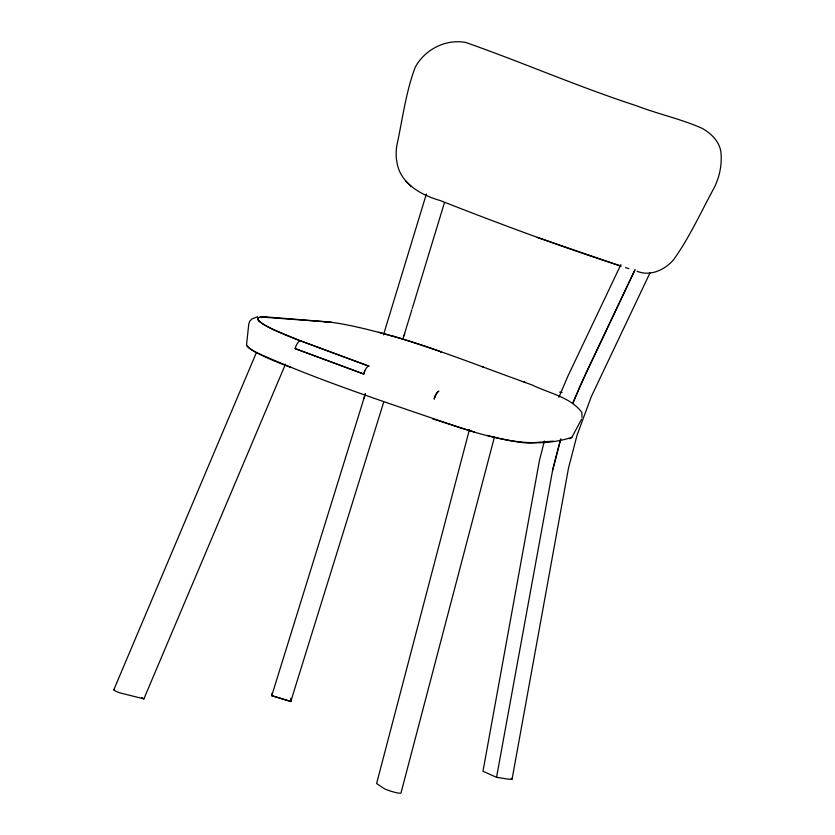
<?xml version="1.0" encoding="UTF-8"?>
<svg xmlns="http://www.w3.org/2000/svg" width="835" height="835" viewBox="0 0 835 835"><rect width="100%" height="100%" fill="white"/><g stroke="black" fill="none" stroke-linecap="round" stroke-linejoin="round"><path stroke-width="1.25" d="M383.662 402.219L290.789 701.484L271.751 695.659L272.168 693.175M544.42 441.016L539.493 460.242L482.974 771.279L496.533 777.312L509.267 779.295L512.095 779.086L568.52 467.997L577.068 435.181L591.326 396.594L649.985 272.92M496.533 777.312L552.613 470.314L560.629 439.252M582.047 417.396L581.849 412.354C570.117 396.802 548.72 393.233 532.104 384.966C485.855 368.465 440.202 350.053 393.045 336.213A97.1 11.513 17.5 0 1 440.462 351.598L441.298 352.067M404.234 335.68L404.683 333.416M364.018 398.149L365.448 393.504L271.751 695.659L290.851 701.484L291.352 699.041L290.726 698.321M290.789 701.484L291.352 699.041M552.561 470.397L560.702 439.033M494.539 436.601L401.019 792.874L400.132 793.25A9.989 1.315 17.1 0 1 388.004 790.244L384.517 788.824L376.595 783.522L469.385 429.712M383.495 334.814L426.372 194.033M402.804 339.417L411.832 309.837M412.187 308.658L444.46 202.602M364.78 370.938L363.768 374.038L295.152 348.633A6.983 2.818 -69.4 0 1 300.621 340.889L368.903 366.147A6.983 2.442 -70 0 0 364.707 371.105L363.768 374.038L295.152 348.633M558.876 397.324L567.8 376.355L620.885 264.591M113.779 689.825L256.439 352.474M114.176 689.449A9.989 1.326 17.1 0 0 119.697 692.799L143.881 698.885L285.455 364.196M572.664 403.587L580.513 385.06L635.132 269.59M572.862 403.117L586.316 372.358L634.694 270.289M271.751 695.659L272.565 693.812M581.577 419.139L571.881 437.321C535.068 449.501 496.355 439.085 460.617 427.979C391.865 404.077 321.986 382.086 255.573 352.14A87.08 10.103 17.5 0 1 246.878 345.533M324.815 321.966L328.739 321.945L326.777 321.955M257.493 316.778L251.961 318.97L249.696 321.298L248.778 324.074L246.596 344.177A83.062 9.644 17.5 0 0 291.039 367.515M553.334 441.12L529.63 442.999A83.072 9.644 17.5 0 1 488.924 435.87L487.233 435.421M261.585 317.039L331.902 322.279M262.66 316.663L328.739 321.945M523.942 381.908L523.973 381.908A6.972 2.714 -69.9 0 1 525.079 382.555M262.816 316.642L265.572 317.07M559.659 392.137L562.018 392.502M637.022 271.25C650.162 276.698 664.545 270.039 673.386 259.988C689.533 237.547 700.909 212.09 714.113 187.896C719.78 176.582 722.296 163.858 720.814 151.26C718.872 140.76 711.034 133.443 702.141 128.329C681.036 118.946 658.126 114.113 636.562 105.784C578.749 87.017 522.94 62.531 465.68 42.449C445.566 38.786 424.639 49.547 415.12 67.478C405.674 92.716 402.491 119.791 396.729 145.989C396.134 151.031 395.738 156.124 396.782 161.145C399.391 183.042 420.955 195.139 440.17 200.525C499.8 223.978 559.899 246.273 620.833 266.073M378.746 332.226L392.909 336.171M474.541 432.05L432.572 418.878M625.488 267.565L628.953 268.672M620.99 266.125L537.281 237.401M368.903 366.147L298.345 340.022L274.11 329.867M141.762 697.569L143.881 698.885M440.515 351.598L441.329 352.14M511.229 778.314L512.095 779.086M405.8 181.132L411.227 186.508M482.536 366.836A6.983 2.421 -70.2 0 1 483.538 367.421M274.037 329.856A80.003 9.175 17.7 0 1 259.111 321.005M259.215 321.037A79.795 9.112 17.7 0 1 261.491 317.008M300.537 340.878A79.743 9.101 17.6 0 1 265.77 317.143M329.209 322.122A97.09 11.617 17.5 0 1 393.076 336.369M571.912 437.248A100.513 11.669 17.5 0 1 569.46 438.688M435.15 396.061L434.148 399.12L436.444 393.41L438.866 391.093L437.665 391.761L435.15 396.061"/></g></svg>
